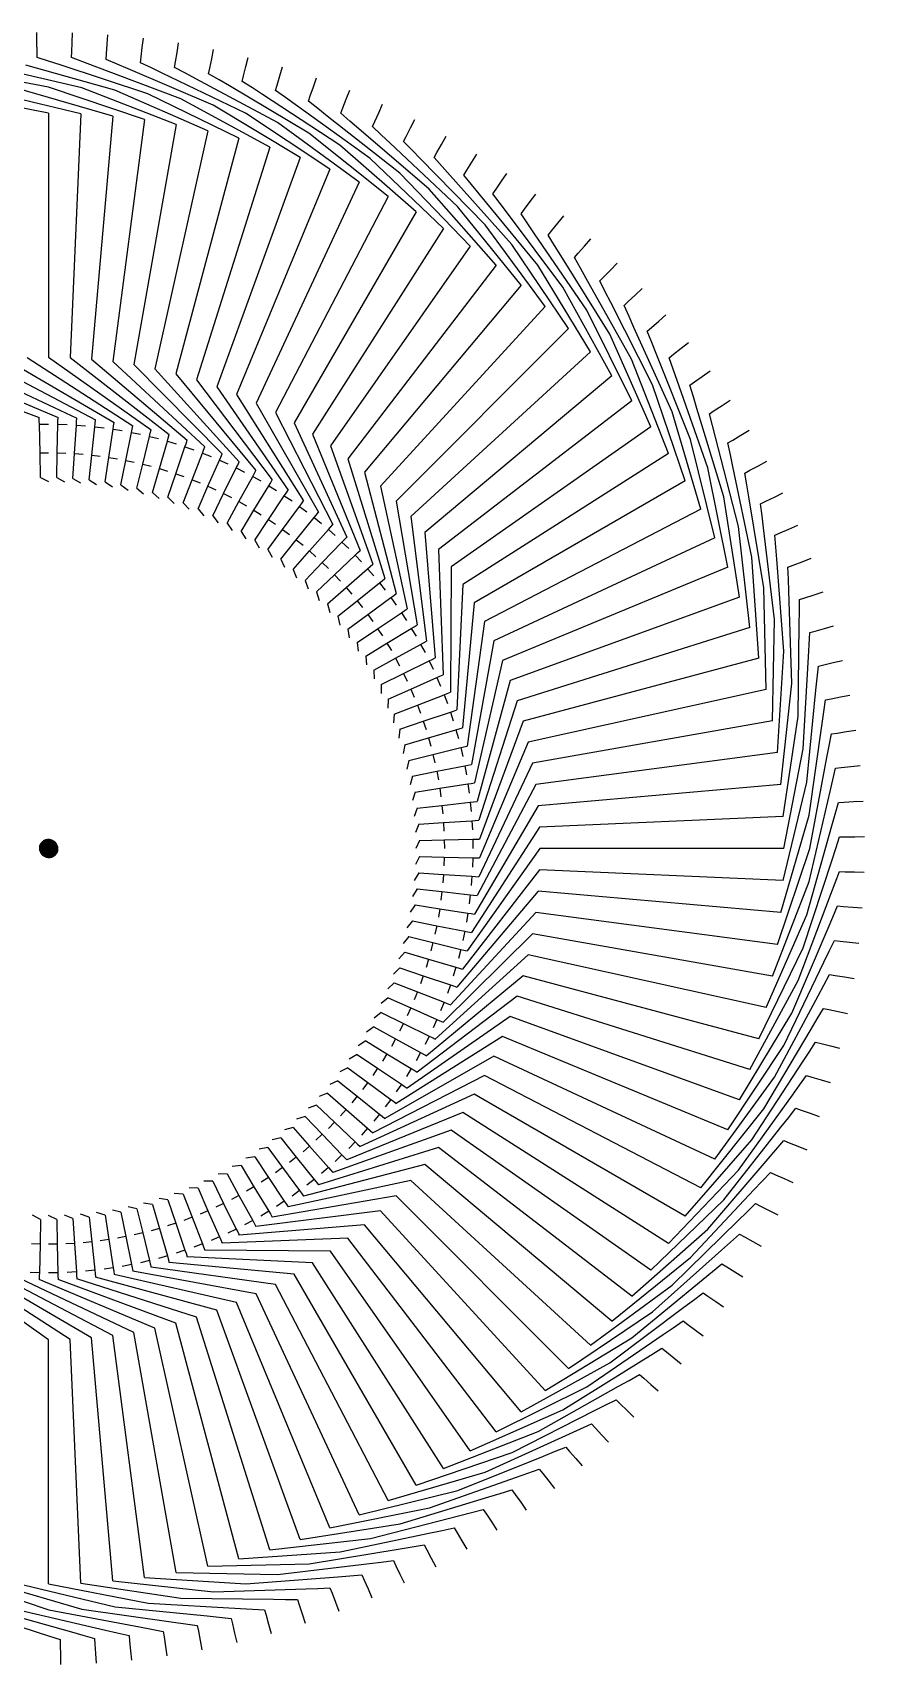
# Model space of a CAD drawing. Header units: millimetres. Extents: x -42.8 to 42.8, y -42.8 to 42.8.
# Drawn here: x -0.8 to 42.8, y -42.8 to 42.8 of the extents above; entities that cross this region are included whole.
import ezdxf

# ---------------------------------------------------------------- set-up
doc = ezdxf.new("R2010")
doc.units = ezdxf.units.MM
doc.layers.add('Array006', color=7, linetype='CONTINUOUS')

msp = doc.modelspace()

# ---------------------------------------------------------------- linework, layer by layer
at = {"layer": 'Array006'}
for p, q in [((-0.616, 42.322), (-0.623, 42.822)), ((-0.608, 41.822), (-0.616, 42.322)), ((1.217, 41.809), (1.231, 42.308)), ((1.231, 42.308), (1.246, 42.808)), ((3.039, 41.716), (3.075, 42.214)), ((3.075, 42.214), (3.112, 42.713)), ((4.856, 41.543), (4.914, 42.04)), ((4.914, 42.04), (4.972, 42.537)), ((6.743, 41.786), (6.823, 42.279)), ((3.475, 39.805), (-1.196, 41.115)), ((-0.604, 41.522), (-0.608, 41.822)), ((0, 41.324), (-0.604, 41.522)), ((0.598, 41.128), (0, 41.324)), ((5.208, 39.616), (0.598, 41.128)), ((1.208, 41.509), (1.217, 41.809)), ((1.803, 41.284), (1.208, 41.509)), ((2.392, 41.062), (1.803, 41.284)), ((3.017, 41.416), (3.039, 41.716)), ((3.602, 41.167), (3.017, 41.416)), ((4.18, 40.919), (3.602, 41.167)), ((4.821, 41.245), (4.856, 41.543)), ((5.394, 40.97), (4.821, 41.245)), ((6.615, 40.996), (6.663, 41.292)), ((6.663, 41.292), (6.743, 41.786)), ((8.458, 40.962), (8.559, 41.452)), ((8.559, 41.452), (8.66, 41.941)), ((10.359, 41.039), (10.481, 41.524)), ((-0.007, 39.957), (-4.775, 40.854)), ((1.735, 39.919), (-2.989, 41.023)), ((6.931, 39.351), (2.392, 41.062)), ((8.641, 39.011), (4.18, 40.919)), ((5.961, 40.698), (5.394, 40.97)), ((10.334, 38.597), (5.961, 40.698)), ((7.176, 40.696), (6.615, 40.996)), ((7.731, 40.399), (7.176, 40.696)), ((12.008, 38.11), (7.731, 40.399)), ((8.397, 40.668), (8.458, 40.962)), ((8.944, 40.344), (8.397, 40.668)), ((9.486, 40.023), (8.944, 40.344)), ((10.163, 40.263), (10.237, 40.554)), ((10.695, 39.916), (10.163, 40.263)), ((10.237, 40.554), (10.359, 41.039)), ((11.996, 40.069), (12.139, 40.548)), ((12.139, 40.548), (12.283, 41.027)), ((13.896, 39.98), (14.061, 40.452)), ((0, 38.59), (-5.223, 39.614)), ((1.683, 38.553), (-3.49, 39.804)), ((3.363, 38.443), (-1.75, 39.918)), ((5.037, 38.259), (-0.007, 39.957)), ((6.701, 38.003), (1.735, 39.919)), ((8.352, 37.675), (3.475, 39.805)), ((9.988, 37.275), (5.208, 39.616)), ((13.659, 37.55), (9.486, 40.023)), ((11.222, 39.571), (10.695, 39.916)), ((15.284, 36.918), (11.222, 39.571)), ((11.91, 39.782), (11.996, 40.069)), ((12.426, 39.411), (11.91, 39.782)), ((12.938, 39.044), (12.426, 39.411)), ((13.634, 39.224), (13.732, 39.508)), ((13.732, 39.508), (13.896, 39.98)), ((15.627, 39.336), (15.812, 39.8)), ((0, 38.59), (0, 25.79)), ((1.683, 38.553), (1.125, 25.765)), ((11.604, 36.804), (6.931, 39.351)), ((13.198, 36.262), (8.641, 39.011)), ((14.768, 35.652), (10.334, 38.597)), ((16.88, 36.216), (12.938, 39.044)), ((14.134, 38.832), (13.634, 39.224)), ((14.629, 38.443), (14.134, 38.832)), ((15.332, 38.592), (15.442, 38.871)), ((15.814, 38.178), (15.332, 38.592)), ((15.442, 38.871), (15.627, 39.336)), ((17.123, 38.16), (17.328, 38.617)), ((17.328, 38.617), (17.533, 39.073)), ((3.363, 38.443), (2.248, 25.691)), ((5.037, 38.259), (3.366, 25.569)), ((6.701, 38.003), (4.478, 25.398)), ((16.309, 34.974), (12.008, 38.11)), ((18.443, 35.445), (14.629, 38.443)), ((16.292, 37.768), (15.814, 38.178)), ((19.972, 34.607), (16.292, 37.768)), ((17.001, 37.887), (17.123, 38.16)), ((17.464, 37.452), (17.001, 37.887)), ((18.772, 37.377), (18.996, 37.824)), ((18.996, 37.824), (19.22, 38.271)), ((8.352, 37.675), (5.582, 25.178)), ((9.988, 37.275), (6.675, 24.911)), ((17.819, 34.229), (13.659, 37.55)), ((19.295, 33.42), (15.284, 36.918)), ((17.923, 37.021), (17.464, 37.452)), ((21.462, 33.703), (17.923, 37.021)), ((18.637, 37.109), (18.772, 37.377)), ((19.081, 36.655), (18.637, 37.109)), ((20.384, 36.523), (20.628, 36.959)), ((20.628, 36.959), (20.871, 37.396)), ((11.604, 36.804), (7.755, 24.596)), ((13.198, 36.262), (8.821, 24.234)), ((20.734, 32.546), (16.88, 36.216)), ((19.521, 36.204), (19.081, 36.655)), ((22.912, 32.735), (19.521, 36.204)), ((20.238, 36.261), (20.384, 36.523)), ((20.662, 35.787), (20.238, 36.261)), ((21.958, 35.599), (22.22, 36.025)), ((22.22, 36.025), (22.483, 36.45)), ((14.768, 35.652), (9.869, 23.826)), ((22.134, 31.611), (18.443, 35.445)), ((21.082, 35.318), (20.662, 35.787)), ((24.318, 31.704), (21.082, 35.318)), ((21.8, 35.344), (21.958, 35.599)), ((22.203, 34.852), (21.8, 35.344)), ((23.77, 35.021), (24.051, 35.435)), ((16.309, 34.974), (10.899, 23.373)), ((23.492, 30.615), (19.972, 34.607)), ((22.602, 34.365), (22.203, 34.852)), ((25.678, 30.613), (22.602, 34.365)), ((23.321, 34.359), (23.49, 34.607)), ((23.702, 33.85), (23.321, 34.359)), ((23.49, 34.607), (23.77, 35.021)), ((25.275, 33.951), (25.574, 34.352)), ((17.819, 34.229), (11.908, 22.876)), ((19.295, 33.42), (12.895, 22.334)), ((24.805, 29.561), (21.462, 33.703)), ((24.08, 33.347), (23.702, 33.85)), ((24.798, 33.309), (24.977, 33.55)), ((24.977, 33.55), (25.275, 33.951)), ((20.734, 32.546), (13.857, 21.751)), ((26.071, 28.451), (22.912, 32.735)), ((26.989, 29.464), (24.08, 33.347)), ((25.156, 32.784), (24.798, 33.309)), ((25.511, 32.265), (25.156, 32.784)), ((26.417, 32.428), (26.732, 32.816)), ((26.732, 32.816), (27.048, 33.204)), ((27.287, 27.287), (24.318, 31.704)), ((28.248, 28.259), (25.511, 32.265)), ((26.227, 32.196), (26.417, 32.428)), ((26.562, 31.656), (26.227, 32.196)), ((28.138, 31.619), (28.471, 31.992)), ((22.134, 31.611), (14.792, 21.126)), ((26.895, 31.121), (26.562, 31.656)), ((29.454, 27), (26.895, 31.121)), ((27.606, 31.021), (27.806, 31.245)), ((27.918, 30.467), (27.606, 31.021)), ((27.806, 31.245), (28.138, 31.619)), ((23.492, 30.615), (15.7, 20.46)), ((28.451, 26.071), (25.678, 30.613)), ((28.226, 29.918), (27.918, 30.467)), ((28.933, 29.787), (29.142, 30.003)), ((29.142, 30.003), (29.491, 30.361)), ((29.491, 30.361), (29.839, 30.72)), ((24.805, 29.561), (16.577, 19.756)), ((29.561, 24.805), (26.989, 29.464)), ((30.604, 25.689), (28.226, 29.918)), ((29.22, 29.22), (28.933, 29.787)), ((29.505, 28.659), (29.22, 29.22)), ((30.787, 29.046), (31.151, 29.389)), ((26.071, 28.451), (17.423, 19.014)), ((31.695, 24.33), (29.505, 28.659)), ((30.205, 28.497), (30.423, 28.703)), ((30.467, 27.918), (30.205, 28.497)), ((30.423, 28.703), (30.787, 29.046)), ((30.615, 23.492), (28.248, 28.259)), ((30.727, 27.344), (30.467, 27.918)), ((31.646, 27.349), (32.025, 27.675)), ((32.025, 27.675), (32.403, 28.002)), ((27.287, 27.287), (18.236, 18.236)), ((31.611, 22.134), (29.454, 27)), ((32.726, 22.924), (30.727, 27.344)), ((31.419, 27.152), (31.646, 27.349)), ((31.656, 26.562), (31.419, 27.152)), ((31.89, 25.978), (31.656, 26.562)), ((33.201, 26.252), (33.594, 26.562)), ((-1.125, 25.765), (4.414, 22.192)), ((0, 25.79), (5.378, 21.978)), ((1.125, 25.765), (6.332, 21.723)), ((28.451, 26.071), (19.014, 17.423)), ((33.695, 21.475), (31.89, 25.978)), ((32.574, 25.756), (32.809, 25.942)), ((32.784, 25.156), (32.574, 25.756)), ((32.809, 25.942), (33.201, 26.252)), ((-6.675, 24.911), (-0.494, 22.621)), ((-5.582, 25.178), (0.494, 22.621)), ((-4.478, 25.398), (1.48, 22.578)), ((-3.366, 25.569), (2.463, 22.492)), ((-2.248, 25.691), (3.442, 22.364)), ((2.248, 25.691), (7.273, 21.426)), ((3.366, 25.569), (8.201, 21.088)), ((4.478, 25.398), (9.113, 20.711)), ((5.582, 25.178), (10.008, 20.293)), ((6.675, 24.911), (10.883, 19.838)), ((32.546, 20.734), (30.604, 25.689)), ((32.993, 24.562), (32.784, 25.156)), ((34.315, 24.779), (34.72, 25.072)), ((7.755, 24.596), (11.738, 19.344)), ((8.821, 24.234), (12.571, 18.814)), ((29.561, 24.805), (19.756, 16.577)), ((33.42, 19.295), (31.695, 24.33)), ((34.6, 19.985), (32.993, 24.562)), ((33.666, 24.311), (33.909, 24.486)), ((33.85, 23.702), (33.666, 24.311)), ((33.909, 24.486), (34.315, 24.779)), ((9.869, 23.826), (13.379, 18.247)), ((10.899, 23.373), (14.163, 17.646)), ((30.615, 23.492), (20.46, 15.7)), ((34.033, 23.1), (33.85, 23.702)), ((34.945, 22.984), (35.363, 23.259)), ((35.363, 23.259), (35.781, 23.533)), ((-0.49, 22.433), (-0.494, 22.621)), ((-0.486, 22.263), (-0.49, 22.433)), ((-0.486, 22.263), (0, 22.274)), ((0.486, 22.263), (0.489, 22.433)), ((0.489, 22.433), (0.494, 22.621)), ((1.456, 22.221), (1.467, 22.391)), ((1.467, 22.391), (1.48, 22.578)), ((2.424, 22.136), (2.443, 22.305)), ((2.443, 22.305), (2.463, 22.492)), ((3.413, 22.178), (3.442, 22.364)), ((11.908, 22.876), (14.919, 17.012)), ((12.895, 22.334), (15.647, 16.345)), ((34.229, 17.819), (32.726, 22.924)), ((35.439, 18.457), (34.033, 23.1)), ((34.695, 22.819), (34.945, 22.984)), ((34.852, 22.203), (34.695, 22.819)), ((-0.453, 20.764), (-0.486, 22.263)), ((0.453, 20.764), (0.486, 22.263)), ((0.486, 22.263), (0.972, 22.253)), ((1.358, 20.724), (1.456, 22.221)), ((1.456, 22.221), (1.941, 22.189)), ((2.261, 20.645), (2.424, 22.136)), ((2.424, 22.136), (2.907, 22.083)), ((3.159, 20.527), (3.388, 22.009)), ((3.388, 22.009), (3.413, 22.178)), ((3.388, 22.009), (3.868, 21.936)), ((4.052, 20.37), (4.344, 21.841)), ((4.344, 21.841), (4.378, 22.008)), ((4.344, 21.841), (4.821, 21.746)), ((4.378, 22.008), (4.414, 22.192)), ((4.936, 20.173), (5.293, 21.63)), ((5.293, 21.63), (5.333, 21.796)), ((5.293, 21.63), (5.765, 21.515)), ((5.333, 21.796), (5.378, 21.978)), ((6.231, 21.379), (6.279, 21.542)), ((6.279, 21.542), (6.332, 21.723)), ((7.213, 21.248), (7.273, 21.426)), ((13.857, 21.751), (16.345, 15.647)), ((31.611, 22.134), (21.126, 14.792)), ((34.974, 16.309), (33.695, 21.475)), ((35.008, 21.593), (34.852, 22.203)), ((36.21, 16.893), (35.008, 21.593)), ((35.657, 21.284), (35.915, 21.438)), ((35.915, 21.438), (36.344, 21.694)), ((36.344, 21.694), (36.773, 21.95)), ((-0.453, 20.764), (0, 20.774)), ((-0.425, 19.464), (-0.453, 20.764)), ((0.425, 19.464), (0.453, 20.764)), ((0.453, 20.764), (0.906, 20.754)), ((1.273, 19.427), (1.358, 20.724)), ((1.358, 20.724), (1.81, 20.695)), ((2.119, 19.353), (2.261, 20.645)), ((2.261, 20.645), (2.711, 20.596)), ((5.812, 19.939), (6.231, 21.379)), ((6.231, 21.379), (6.698, 21.243)), ((6.676, 19.666), (7.158, 21.087)), ((7.158, 21.087), (7.213, 21.248)), ((7.158, 21.087), (7.618, 20.931)), ((7.527, 19.357), (8.071, 20.755)), ((8.071, 20.755), (8.133, 20.913)), ((8.071, 20.755), (8.524, 20.578)), ((8.133, 20.913), (8.201, 21.088)), ((9.037, 20.538), (9.113, 20.711)), ((14.792, 21.126), (17.012, 14.919)), ((32.546, 20.734), (21.751, 13.857)), ((35.787, 20.662), (35.657, 21.284)), ((35.917, 20.046), (35.787, 20.662)), ((2.962, 19.242), (3.159, 20.527)), ((3.159, 20.527), (3.607, 20.458)), ((3.798, 19.095), (4.052, 20.37)), ((4.052, 20.37), (4.496, 20.281)), ((4.627, 18.911), (4.936, 20.173)), ((4.936, 20.173), (5.377, 20.066)), ((5.448, 18.691), (5.812, 19.939)), ((5.812, 19.939), (6.247, 19.812)), ((8.364, 19.01), (8.969, 20.383)), ((8.969, 20.383), (9.037, 20.538)), ((8.969, 20.383), (9.413, 20.187)), ((9.186, 18.627), (9.849, 19.972)), ((9.849, 19.972), (9.924, 20.125)), ((9.849, 19.972), (10.285, 19.757)), ((9.924, 20.125), (10.008, 20.293)), ((10.793, 19.673), (10.883, 19.838)), ((15.7, 20.46), (17.646, 14.163)), ((16.577, 19.756), (18.247, 13.38)), ((35.652, 14.768), (34.6, 19.985)), ((36.912, 15.298), (35.917, 20.046)), ((36.551, 19.708), (36.815, 19.851)), ((36.655, 19.081), (36.551, 19.708)), ((36.815, 19.851), (37.256, 20.088)), ((37.256, 20.088), (37.696, 20.325)), ((-0.425, 19.464), (0, 19.269)), ((0.425, 19.464), (0.84, 19.25)), ((1.273, 19.427), (1.679, 19.195)), ((2.119, 19.353), (2.515, 19.104)), ((2.962, 19.242), (3.346, 18.976)), ((3.798, 19.095), (4.17, 18.812)), ((4.627, 18.911), (4.987, 18.612)), ((6.258, 18.435), (6.676, 19.666)), ((6.676, 19.666), (7.105, 19.521)), ((7.056, 18.145), (7.527, 19.357)), ((7.527, 19.357), (7.95, 19.192)), ((7.841, 17.82), (8.364, 19.01)), ((8.364, 19.01), (8.779, 18.827)), ((9.989, 18.208), (10.711, 19.524)), ((10.711, 19.524), (10.793, 19.673)), ((10.711, 19.524), (11.137, 19.29)), ((10.774, 17.755), (11.552, 19.038)), ((11.552, 19.038), (11.641, 19.183)), ((11.552, 19.038), (11.968, 18.786)), ((11.641, 19.183), (11.738, 19.344)), ((17.423, 19.014), (18.814, 12.571)), ((33.42, 19.295), (22.334, 12.895)), ((36.757, 18.46), (36.655, 19.081)), ((5.448, 18.691), (5.794, 18.377)), ((6.258, 18.435), (6.59, 18.107)), ((7.056, 18.145), (7.374, 17.802)), ((8.611, 17.461), (9.186, 18.627)), ((9.186, 18.627), (9.592, 18.426)), ((9.364, 17.069), (9.989, 18.208)), ((9.989, 18.208), (10.387, 17.99)), ((11.538, 17.269), (12.372, 18.516)), ((12.372, 18.516), (12.466, 18.657)), ((12.372, 18.516), (12.776, 18.246)), ((12.466, 18.657), (12.571, 18.814)), ((13.168, 17.958), (13.268, 18.096)), ((13.268, 18.096), (13.379, 18.247)), ((18.236, 18.236), (19.344, 11.738)), ((36.262, 13.198), (35.439, 18.457)), ((37.544, 13.673), (36.757, 18.46)), ((37.376, 18.095), (37.646, 18.226)), ((37.452, 17.464), (37.376, 18.095)), ((37.646, 18.226), (38.096, 18.444)), ((38.096, 18.444), (38.546, 18.662)), ((7.841, 17.82), (8.143, 17.463)), ((8.611, 17.461), (8.897, 17.092)), ((10.1, 16.644), (10.774, 17.755)), ((10.774, 17.755), (11.162, 17.52)), ((10.816, 16.188), (11.538, 17.269)), ((11.538, 17.269), (11.915, 17.017)), ((12.281, 16.749), (13.168, 17.958)), ((13, 16.197), (13.938, 17.367)), ((13.168, 17.958), (13.559, 17.671)), ((13.938, 17.367), (14.045, 17.5)), ((13.938, 17.367), (14.317, 17.063)), ((14.045, 17.5), (14.163, 17.646)), ((19.014, 17.423), (19.838, 10.883)), ((34.229, 17.819), (22.876, 11.908)), ((37.527, 16.839), (37.452, 17.464)), ((9.364, 17.069), (9.634, 16.687)), ((10.1, 16.644), (10.353, 16.251)), ((11.512, 15.7), (12.281, 16.749)), ((12.281, 16.749), (12.646, 16.481)), ((13.694, 15.615), (14.683, 16.742)), ((14.683, 16.742), (14.795, 16.87)), ((14.683, 16.742), (15.048, 16.422)), ((14.795, 16.87), (14.919, 17.012)), ((15.517, 16.209), (15.647, 16.345)), ((19.756, 16.577), (20.293, 10.008)), ((34.974, 16.309), (23.373, 10.899)), ((36.804, 11.604), (36.21, 16.893)), ((38.105, 12.022), (37.527, 16.839)), ((38.13, 16.448), (38.405, 16.567)), ((38.178, 15.814), (38.13, 16.448)), ((38.405, 16.567), (38.865, 16.765)), ((38.865, 16.765), (39.324, 16.963)), ((10.816, 16.188), (11.052, 15.784)), ((11.512, 15.7), (11.73, 15.287)), ((12.186, 15.183), (13, 16.197)), ((12.837, 14.637), (13.694, 15.615)), ((13, 16.197), (13.353, 15.914)), ((13.694, 15.615), (14.034, 15.316)), ((14.362, 15.003), (15.399, 16.086)), ((15.399, 16.086), (15.517, 16.209)), ((15.399, 16.086), (15.75, 15.75)), ((16.086, 15.399), (16.209, 15.517)), ((16.209, 15.517), (16.345, 15.647)), ((20.46, 15.7), (20.711, 9.113)), ((38.226, 15.186), (38.178, 15.814)), ((12.186, 15.183), (12.386, 14.761)), ((12.837, 14.637), (13.018, 14.206)), ((13.463, 14.063), (14.362, 15.003)), ((14.362, 15.003), (14.689, 14.689)), ((15.002, 14.362), (16.086, 15.399)), ((15.615, 13.694), (16.742, 14.683)), ((16.086, 15.399), (16.422, 15.048)), ((16.742, 14.683), (16.87, 14.795)), ((16.742, 14.683), (17.063, 14.317)), ((16.87, 14.795), (17.012, 14.919)), ((21.126, 14.792), (21.088, 8.201)), ((35.652, 14.768), (23.826, 9.869)), ((37.275, 9.988), (36.912, 15.298)), ((38.593, 10.349), (38.226, 15.186)), ((38.811, 14.769), (39.092, 14.876)), ((38.832, 14.134), (38.811, 14.769)), ((39.092, 14.876), (39.559, 15.053)), ((39.559, 15.053), (40.026, 15.231)), ((13.463, 14.063), (13.625, 13.625)), ((14.063, 13.463), (15.002, 14.362)), ((15.002, 14.362), (15.316, 14.034)), ((16.197, 13), (17.367, 13.939)), ((17.367, 13.939), (17.5, 14.045)), ((17.367, 13.939), (17.671, 13.56)), ((17.5, 14.045), (17.646, 14.163)), ((21.751, 13.857), (21.426, 7.273)), ((38.852, 13.504), (38.832, 14.134)), ((14.063, 13.463), (14.206, 13.018)), ((14.637, 12.837), (15.615, 13.694)), ((15.183, 12.186), (16.197, 13)), ((15.615, 13.694), (15.913, 13.353)), ((16.197, 13), (16.481, 12.646)), ((16.749, 12.281), (17.958, 13.168)), ((17.958, 13.168), (18.095, 13.268)), ((17.958, 13.168), (18.246, 12.776)), ((18.095, 13.268), (18.247, 13.38)), ((22.334, 12.895), (21.723, 6.332)), ((36.262, 13.198), (24.234, 8.821)), ((37.675, 8.352), (37.544, 13.673)), ((39.008, 8.655), (38.852, 13.504)), ((39.411, 12.426), (39.418, 13.062)), ((39.418, 13.062), (39.703, 13.156)), ((39.703, 13.156), (40.178, 13.313)), ((40.178, 13.313), (40.652, 13.471)), ((14.637, 12.837), (14.761, 12.386)), ((15.183, 12.186), (15.287, 11.73)), ((15.7, 11.512), (16.749, 12.281)), ((16.749, 12.281), (17.017, 11.915)), ((17.268, 11.538), (18.516, 12.372)), ((18.516, 12.372), (18.657, 12.466)), ((18.516, 12.372), (18.786, 11.968)), ((18.657, 12.466), (18.814, 12.571)), ((38.003, 6.701), (38.105, 12.022)), ((39.404, 11.797), (39.411, 12.426)), ((15.7, 11.512), (15.784, 11.052)), ((16.188, 10.816), (17.268, 11.538)), ((17.268, 11.538), (17.52, 11.162)), ((17.755, 10.774), (19.038, 11.552)), ((19.038, 11.552), (19.183, 11.641)), ((19.038, 11.552), (19.29, 11.137)), ((19.183, 11.641), (19.344, 11.738)), ((22.876, 11.908), (21.978, 5.378)), ((36.804, 11.604), (24.596, 7.755)), ((39.348, 6.946), (39.404, 11.797)), ((39.916, 10.695), (39.951, 11.33)), ((39.951, 11.33), (40.239, 11.412)), ((40.239, 11.412), (40.72, 11.548)), ((40.72, 11.548), (41.201, 11.685)), ((16.188, 10.816), (16.251, 10.353)), ((16.644, 10.1), (17.755, 10.774)), ((17.755, 10.774), (17.99, 10.387)), ((18.208, 9.99), (19.523, 10.711)), ((19.523, 10.711), (19.673, 10.793)), ((19.523, 10.711), (19.757, 10.285)), ((19.673, 10.793), (19.838, 10.883)), ((23.373, 10.899), (22.192, 4.414)), ((38.259, 5.037), (38.593, 10.349)), ((39.881, 10.067), (39.916, 10.695)), ((16.644, 10.1), (16.687, 9.634)), ((17.069, 9.364), (18.208, 9.99)), ((18.208, 9.99), (18.426, 9.592)), ((18.627, 9.186), (19.972, 9.849)), ((19.972, 9.849), (20.125, 9.924)), ((19.972, 9.849), (20.187, 9.413)), ((20.125, 9.924), (20.293, 10.008)), ((23.826, 9.869), (22.364, 3.442)), ((37.275, 9.988), (24.911, 6.675)), ((39.614, 5.223), (39.881, 10.067)), ((40.344, 8.944), (40.407, 9.577)), ((40.407, 9.577), (40.699, 9.646)), ((40.699, 9.646), (41.185, 9.761)), ((41.185, 9.761), (41.672, 9.876)), ((17.069, 9.364), (17.091, 8.897)), ((17.461, 8.611), (18.627, 9.186)), ((17.461, 8.611), (17.463, 8.143)), ((18.627, 9.186), (18.827, 8.779)), ((19.01, 8.365), (20.383, 8.969)), ((20.383, 8.969), (20.538, 9.037)), ((20.383, 8.969), (20.578, 8.524)), ((20.538, 9.037), (20.711, 9.113)), ((24.234, 8.821), (22.492, 2.463)), ((38.443, 3.363), (39.008, 8.655)), ((40.282, 8.318), (40.344, 8.944)), ((17.82, 7.841), (17.802, 7.374)), ((17.82, 7.841), (19.01, 8.365)), ((19.01, 8.365), (19.192, 7.95)), ((19.357, 7.527), (20.755, 8.071)), ((20.755, 8.071), (20.913, 8.133)), ((20.755, 8.071), (20.931, 7.618)), ((20.913, 8.133), (21.088, 8.201)), ((24.596, 7.755), (22.578, 1.48)), ((37.675, 8.352), (25.178, 5.582)), ((39.804, 3.49), (40.282, 8.318)), ((40.696, 7.176), (40.786, 7.805)), ((40.786, 7.805), (41.081, 7.861)), ((41.081, 7.861), (41.572, 7.955)), ((41.572, 7.955), (42.063, 8.049)), ((18.145, 7.056), (18.107, 6.59)), ((18.145, 7.056), (19.357, 7.527)), ((19.357, 7.527), (19.521, 7.105)), ((19.666, 6.676), (21.087, 7.158)), ((21.087, 7.158), (21.248, 7.213)), ((21.087, 7.158), (21.243, 6.698)), ((21.248, 7.213), (21.426, 7.273)), ((38.553, 1.683), (39.348, 6.946)), ((40.607, 6.553), (40.696, 7.176)), ((18.435, 6.258), (18.377, 5.794)), ((18.435, 6.258), (19.666, 6.676)), ((19.666, 6.676), (19.812, 6.247)), ((19.939, 5.812), (21.379, 6.231)), ((21.379, 6.231), (21.542, 6.279)), ((21.379, 6.231), (21.515, 5.765)), ((21.542, 6.279), (21.723, 6.332)), ((24.911, 6.675), (22.621, 0.494)), ((38.003, 6.701), (25.398, 4.478)), ((39.918, 1.75), (40.607, 6.553)), ((40.97, 5.394), (41.088, 6.018)), ((41.088, 6.018), (41.385, 6.062)), ((41.385, 6.062), (41.879, 6.134)), ((41.879, 6.134), (42.374, 6.207)), ((18.691, 5.448), (18.612, 4.987)), ((18.691, 5.448), (19.939, 5.812)), ((19.939, 5.812), (20.066, 5.377)), ((20.173, 4.936), (21.63, 5.293)), ((21.63, 5.293), (21.796, 5.333)), ((21.63, 5.293), (21.746, 4.821)), ((21.796, 5.333), (21.978, 5.378)), ((25.178, 5.582), (22.621, -0.494)), ((38.59, 0), (39.614, 5.223)), ((40.854, 4.775), (40.97, 5.394)), ((18.911, 4.627), (18.812, 4.171)), ((18.911, 4.627), (20.173, 4.936)), ((20.173, 4.936), (20.281, 4.496)), ((20.37, 4.052), (21.841, 4.344)), ((21.841, 4.344), (22.007, 4.378)), ((21.841, 4.344), (21.936, 3.868)), ((22.007, 4.378), (22.192, 4.414)), ((25.398, 4.478), (22.578, -1.48)), ((38.259, 5.037), (25.569, 3.366)), ((39.957, 0.007), (40.854, 4.775)), ((41.61, 4.251), (42.107, 4.302)), ((42.107, 4.302), (42.604, 4.353)), ((19.095, 3.798), (18.976, 3.346)), ((19.095, 3.798), (20.37, 4.052)), ((20.37, 4.052), (20.458, 3.607)), ((22.177, 3.414), (22.364, 3.442)), ((38.553, -1.683), (39.804, 3.49)), ((41.023, 2.989), (41.167, 3.602)), ((41.167, 3.602), (41.311, 4.221)), ((41.311, 4.221), (41.61, 4.251)), ((19.242, 2.962), (19.104, 2.515)), ((19.242, 2.962), (20.527, 3.159)), ((20.527, 3.159), (22.009, 3.388)), ((20.527, 3.159), (20.596, 2.712)), ((22.009, 3.388), (22.177, 3.414)), ((22.009, 3.388), (22.083, 2.907)), ((25.569, 3.366), (22.492, -2.463)), ((38.443, 3.363), (25.691, 2.248)), ((39.919, -1.735), (41.023, 2.989)), ((19.353, 2.12), (19.195, 1.679)), ((19.353, 2.12), (20.645, 2.261)), ((20.645, 2.261), (22.136, 2.424)), ((20.645, 2.261), (20.695, 1.811)), ((22.136, 2.424), (22.305, 2.443)), ((22.136, 2.424), (22.189, 1.941)), ((22.305, 2.443), (22.492, 2.463)), ((25.691, 2.248), (22.364, -3.442)), ((38.443, -3.363), (39.918, 1.75)), ((41.115, 1.196), (41.284, 1.803)), ((41.284, 1.803), (41.456, 2.415)), ((41.456, 2.415), (41.755, 2.432)), ((41.755, 2.432), (42.255, 2.461)), ((42.255, 2.461), (42.754, 2.49)), ((19.427, 1.273), (19.25, 0.841)), ((19.427, 1.273), (20.724, 1.358)), ((20.724, 1.358), (22.221, 1.457)), ((20.724, 1.358), (20.754, 0.906)), ((25.765, 1.125), (22.192, -4.414)), ((22.221, 1.457), (22.391, 1.468)), ((22.221, 1.457), (22.253, 0.972)), ((22.391, 1.468), (22.578, 1.48)), ((38.553, 1.683), (25.765, 1.125)), ((39.805, -3.475), (41.115, 1.196)), ((0, 0), (-0.5, 0.022)), ((0, 0), (-0.5, 0)), ((0, 0), (-0.5, -0.022)), ((0, 0), (-0.498, 0.044)), ((0, 0), (-0.498, -0.044)), ((0, 0), (-0.496, 0.065)), ((0, 0), (-0.496, -0.065)), ((0, 0), (-0.492, 0.087)), ((0, 0), (-0.492, -0.087)), ((0, 0), (-0.488, 0.108)), ((0, 0), (-0.488, -0.108)), ((0, 0), (-0.483, 0.129)), ((0, 0), (-0.483, -0.129)), ((0, 0), (-0.477, 0.15)), ((0, 0), (-0.477, -0.15)), ((0, 0), (-0.47, 0.171)), ((0, 0), (-0.47, -0.171)), ((0, 0), (-0.462, 0.191)), ((0, 0), (-0.462, -0.191)), ((0, 0), (-0.453, 0.211)), ((0, 0), (-0.453, -0.211)), ((0, 0), (-0.444, 0.231)), ((0, 0), (-0.444, -0.231)), ((0, 0), (-0.433, 0.25)), ((0, 0), (-0.433, -0.25)), ((0, 0), (-0.422, 0.269)), ((0, 0), (-0.422, -0.269)), ((0, 0), (-0.41, 0.287)), ((0, 0), (-0.41, -0.287)), ((0, 0), (-0.397, 0.304)), ((0, 0), (-0.397, -0.304)), ((0, 0), (-0.383, 0.321)), ((0, 0), (-0.383, -0.321)), ((0, 0), (-0.369, 0.338)), ((0, 0), (-0.369, -0.338)), ((0, 0), (-0.354, 0.354)), ((0, 0), (-0.354, -0.354)), ((0, 0), (-0.338, 0.369)), ((0, 0), (-0.338, -0.369)), ((0, 0), (-0.321, 0.383)), ((0, 0), (-0.321, -0.383)), ((0, 0), (-0.304, 0.397)), ((0, 0), (-0.304, -0.397)), ((0, 0), (-0.287, 0.41)), ((0, 0), (-0.287, -0.41)), ((0, 0), (-0.269, 0.422)), ((0, 0), (-0.269, -0.422)), ((0, 0), (-0.25, 0.433)), ((0, 0), (-0.25, -0.433)), ((0, 0), (-0.231, 0.444)), ((0, 0), (-0.231, -0.444)), ((0, 0), (-0.211, 0.453)), ((0, 0), (-0.211, -0.453)), ((0, 0), (-0.191, 0.462)), ((0, 0), (-0.191, -0.462)), ((0, 0), (-0.171, 0.47)), ((0, 0), (-0.171, -0.47)), ((0, 0), (-0.15, 0.477)), ((0, 0), (-0.15, -0.477)), ((0, 0), (-0.129, 0.483)), ((0, 0), (-0.129, -0.483)), ((0, 0), (-0.108, 0.488)), ((0, 0), (-0.108, -0.488)), ((0, 0), (-0.087, 0.492)), ((0, 0), (-0.087, -0.492)), ((0, 0), (-0.065, 0.496)), ((0, 0), (-0.065, -0.496)), ((0, 0), (-0.044, 0.498)), ((0, 0), (-0.044, -0.498)), ((0, 0), (-0.022, 0.5)), ((0, 0), (-0.022, -0.5)), ((0, 0), (0.022, 0.5)), ((0, 0), (0, 0.5)), ((0, 0), (0.044, 0.498)), ((0, 0), (0.065, 0.496)), ((0, 0), (0.087, 0.492)), ((0, 0), (0.108, 0.488)), ((0, 0), (0.129, 0.483)), ((0, 0), (0.15, 0.477)), ((0, 0), (0.171, 0.47)), ((0, 0), (0.191, 0.462)), ((0, 0), (0.211, 0.453)), ((0, 0), (0.231, 0.444)), ((0, 0), (0.25, 0.433)), ((0, 0), (0.269, 0.422)), ((0, 0), (0.287, 0.41)), ((0, 0), (0.304, 0.397)), ((0, 0), (0.321, 0.383)), ((0, 0), (0.338, 0.369)), ((0, 0), (0.354, 0.354)), ((0, 0), (0.369, 0.338)), ((0, 0), (0.383, 0.321)), ((0, 0), (0.397, 0.304)), ((0, 0), (0.41, 0.287)), ((0, 0), (0.422, 0.269)), ((0, 0), (0.433, 0.25)), ((0, 0), (0.444, 0.231)), ((0, 0), (0.453, 0.211)), ((0, 0), (0.462, 0.191)), ((0, 0), (0.47, 0.171)), ((0, 0), (0.477, 0.15)), ((0, 0), (0.483, 0.129)), ((0, 0), (0.488, 0.108)), ((0, 0), (0.492, 0.087)), ((0, 0), (0.496, 0.065)), ((0, 0), (0.498, 0.044)), ((0, 0), (0.5, 0.022)), ((0, 0), (0, -0.5)), ((0, 0), (0.022, -0.5)), ((0, 0), (0.044, -0.498)), ((0, 0), (0.065, -0.496)), ((0, 0), (0.087, -0.492)), ((0, 0), (0.108, -0.488)), ((0, 0), (0.129, -0.483)), ((0, 0), (0.15, -0.477)), ((0, 0), (0.171, -0.47)), ((0, 0), (0.191, -0.462)), ((0, 0), (0.211, -0.453)), ((0, 0), (0.231, -0.444)), ((0, 0), (0.25, -0.433)), ((0, 0), (0.269, -0.422)), ((0, 0), (0.287, -0.41)), ((0, 0), (0.304, -0.397)), ((0, 0), (0.321, -0.383)), ((0, 0), (0.338, -0.369)), ((0, 0), (0.354, -0.354)), ((0, 0), (0.369, -0.338)), ((0, 0), (0.383, -0.321)), ((0, 0), (0.397, -0.304)), ((0, 0), (0.41, -0.287)), ((0, 0), (0.422, -0.269)), ((0, 0), (0.433, -0.25)), ((0, 0), (0.444, -0.231)), ((0, 0), (0.453, -0.211)), ((0, 0), (0.462, -0.191)), ((0, 0), (0.47, -0.171)), ((0, 0), (0.477, -0.15)), ((0, 0), (0.483, -0.129)), ((0, 0), (0.488, -0.108)), ((0, 0), (0.492, -0.087)), ((0, 0), (0.496, -0.065)), ((0, 0), (0.498, -0.044)), ((0, 0), (0.5, -0.022)), ((0, 0), (0.5, 0)), ((19.464, 0.425), (19.269, 0)), ((19.464, 0.425), (20.764, 0.453)), ((20.764, 0.453), (22.263, 0.486)), ((20.764, 0.453), (20.774, 0)), ((25.79, 0), (21.978, -5.378)), ((22.263, 0.486), (22.433, 0.49)), ((22.263, 0.486), (22.274, 0)), ((22.433, 0.49), (22.621, 0.494)), ((38.59, 0), (25.79, 0)), ((38.259, -5.037), (39.957, 0.007)), ((41.128, -0.598), (41.324, 0)), ((41.324, 0), (41.522, 0.604)), ((41.522, 0.604), (41.822, 0.608)), ((41.822, 0.608), (42.322, 0.616)), ((42.322, 0.616), (42.822, 0.623)), ((19.464, -0.425), (19.25, -0.84)), ((19.464, -0.425), (20.764, -0.453)), ((20.764, -0.453), (20.754, -0.906)), ((20.764, -0.453), (22.263, -0.486)), ((22.263, -0.486), (22.253, -0.972)), ((22.263, -0.486), (22.433, -0.489)), ((22.433, -0.489), (22.621, -0.494)), ((39.616, -5.208), (41.128, -0.598)), ((19.427, -1.273), (19.195, -1.679)), ((19.427, -1.273), (20.724, -1.358)), ((20.724, -1.358), (20.695, -1.81)), ((20.724, -1.358), (22.221, -1.456)), ((25.765, -1.125), (21.723, -6.332)), ((22.221, -1.456), (22.189, -1.941)), ((22.221, -1.456), (22.391, -1.467)), ((22.391, -1.467), (22.578, -1.48)), ((38.553, -1.683), (25.765, -1.125)), ((41.284, -1.803), (41.509, -1.208)), ((41.509, -1.208), (41.809, -1.217)), ((41.809, -1.217), (42.308, -1.231)), ((42.308, -1.231), (42.808, -1.246)), ((19.353, -2.119), (19.104, -2.515)), ((19.353, -2.119), (20.645, -2.261)), ((20.645, -2.261), (20.596, -2.711)), ((20.645, -2.261), (22.136, -2.424)), ((25.691, -2.248), (21.426, -7.273)), ((22.136, -2.424), (22.083, -2.907)), ((22.136, -2.424), (22.305, -2.443)), ((22.305, -2.443), (22.492, -2.463)), ((38.443, -3.363), (25.691, -2.248)), ((38.003, -6.701), (39.919, -1.735)), ((39.351, -6.931), (41.062, -2.392)), ((41.062, -2.392), (41.284, -1.803)), ((19.242, -2.962), (18.976, -3.346)), ((19.242, -2.962), (20.527, -3.159)), ((20.527, -3.159), (20.458, -3.607)), ((20.527, -3.159), (22.009, -3.388)), ((25.569, -3.366), (21.088, -8.201)), ((22.009, -3.388), (21.936, -3.868)), ((22.009, -3.388), (22.178, -3.413)), ((22.178, -3.413), (22.364, -3.442)), ((38.259, -5.037), (25.569, -3.366)), ((41.167, -3.602), (41.416, -3.017)), ((41.416, -3.017), (41.716, -3.039)), ((41.716, -3.039), (42.214, -3.075)), ((42.214, -3.075), (42.713, -3.112)), ((19.095, -3.798), (18.812, -4.17)), ((19.095, -3.798), (20.37, -4.052)), ((20.37, -4.052), (20.281, -4.496)), ((20.37, -4.052), (21.841, -4.344)), ((37.675, -8.352), (39.805, -3.475)), ((39.011, -8.641), (40.919, -4.18)), ((40.919, -4.18), (41.167, -3.602)), ((18.911, -4.627), (18.612, -4.987)), ((18.911, -4.627), (20.173, -4.936)), ((20.173, -4.936), (20.066, -5.377)), ((20.173, -4.936), (21.63, -5.293)), ((25.398, -4.478), (20.711, -9.113)), ((21.841, -4.344), (21.746, -4.821)), ((21.841, -4.344), (22.008, -4.378)), ((22.008, -4.378), (22.192, -4.414)), ((38.003, -6.701), (25.398, -4.478)), ((40.97, -5.394), (41.245, -4.821)), ((41.245, -4.821), (41.543, -4.856)), ((41.543, -4.856), (42.04, -4.914)), ((42.04, -4.914), (42.537, -4.972)), ((18.691, -5.448), (18.377, -5.794)), ((18.691, -5.448), (19.939, -5.812)), ((19.939, -5.812), (19.812, -6.247)), ((19.939, -5.812), (21.379, -6.231)), ((25.178, -5.582), (20.293, -10.008)), ((21.63, -5.293), (21.515, -5.765)), ((21.63, -5.293), (21.796, -5.333)), ((21.796, -5.333), (21.978, -5.378)), ((37.675, -8.352), (25.178, -5.582)), ((37.275, -9.988), (39.616, -5.208)), ((38.597, -10.334), (40.698, -5.961)), ((40.698, -5.961), (40.97, -5.394)), ((18.435, -6.258), (18.107, -6.59)), ((18.435, -6.258), (19.666, -6.676)), ((19.666, -6.676), (19.521, -7.105)), ((19.666, -6.676), (21.087, -7.158)), ((24.911, -6.675), (19.838, -10.883)), ((21.379, -6.231), (21.243, -6.698)), ((21.379, -6.231), (21.542, -6.279)), ((21.542, -6.279), (21.723, -6.332)), ((37.275, -9.988), (24.911, -6.675)), ((40.696, -7.176), (40.996, -6.615)), ((40.996, -6.615), (41.292, -6.663)), ((41.292, -6.663), (41.786, -6.743)), ((41.786, -6.743), (42.279, -6.823)), ((18.145, -7.056), (17.802, -7.374)), ((18.145, -7.056), (19.357, -7.527)), ((19.357, -7.527), (19.192, -7.95)), ((19.357, -7.527), (20.755, -8.071)), ((21.087, -7.158), (20.931, -7.618)), ((21.087, -7.158), (21.248, -7.213)), ((21.248, -7.213), (21.426, -7.273)), ((36.804, -11.604), (39.351, -6.931)), ((40.399, -7.731), (40.696, -7.176)), ((17.82, -7.841), (17.463, -8.143)), ((17.82, -7.841), (19.01, -8.364)), ((19.01, -8.364), (18.827, -8.779)), ((19.01, -8.364), (20.383, -8.969)), ((24.596, -7.755), (19.344, -11.738)), ((20.755, -8.071), (20.578, -8.524)), ((20.755, -8.071), (20.913, -8.133)), ((20.913, -8.133), (21.088, -8.201)), ((36.804, -11.604), (24.596, -7.755)), ((38.11, -12.008), (40.399, -7.731)), ((40.344, -8.944), (40.668, -8.397)), ((40.668, -8.397), (40.962, -8.458)), ((40.962, -8.458), (41.452, -8.559)), ((41.452, -8.559), (41.941, -8.66)), ((17.069, -9.364), (16.687, -9.634)), ((17.069, -9.364), (18.208, -9.989)), ((17.461, -8.611), (17.092, -8.897)), ((17.461, -8.611), (18.627, -9.186)), ((18.627, -9.186), (18.426, -9.592)), ((18.627, -9.186), (19.972, -9.849)), ((24.234, -8.821), (18.814, -12.571)), ((20.383, -8.969), (20.187, -9.413)), ((20.383, -8.969), (20.538, -9.037)), ((20.538, -9.037), (20.711, -9.113)), ((36.262, -13.198), (24.234, -8.821)), ((36.262, -13.198), (39.011, -8.641)), ((40.023, -9.486), (40.344, -8.944)), ((16.644, -10.1), (16.251, -10.353)), ((16.644, -10.1), (17.755, -10.774)), ((18.208, -9.989), (17.99, -10.387)), ((18.208, -9.989), (19.524, -10.711)), ((23.826, -9.869), (18.247, -13.379)), ((19.972, -9.849), (19.757, -10.285)), ((19.972, -9.849), (20.125, -9.924)), ((20.125, -9.924), (20.293, -10.008)), ((35.652, -14.768), (23.826, -9.869)), ((37.55, -13.659), (40.023, -9.486)), ((39.916, -10.695), (40.263, -10.163)), ((40.263, -10.163), (40.554, -10.237)), ((40.554, -10.237), (41.039, -10.359)), ((16.188, -10.816), (15.784, -11.052)), ((16.188, -10.816), (17.269, -11.538)), ((17.755, -10.774), (17.52, -11.162)), ((23.373, -10.899), (17.646, -14.163)), ((17.755, -10.774), (19.038, -11.552)), ((19.524, -10.711), (19.29, -11.137)), ((19.524, -10.711), (19.673, -10.793)), ((19.673, -10.793), (19.838, -10.883)), ((34.974, -16.309), (23.373, -10.899)), ((35.652, -14.768), (38.597, -10.334)), ((39.571, -11.222), (39.916, -10.695)), ((41.039, -10.359), (41.524, -10.481)), ((15.7, -11.512), (15.287, -11.73)), ((15.7, -11.512), (16.749, -12.281)), ((22.876, -11.908), (17.012, -14.919)), ((17.269, -11.538), (17.017, -11.915)), ((17.269, -11.538), (18.516, -12.372)), ((19.038, -11.552), (18.786, -11.968)), ((19.038, -11.552), (19.183, -11.641)), ((19.183, -11.641), (19.344, -11.738)), ((34.229, -17.819), (22.876, -11.908)), ((36.918, -15.284), (39.571, -11.222)), ((39.411, -12.426), (39.782, -11.91)), ((39.782, -11.91), (40.069, -11.996)), ((14.637, -12.837), (14.206, -13.018)), ((14.637, -12.837), (15.615, -13.694)), ((15.183, -12.186), (14.761, -12.386)), ((15.183, -12.186), (16.197, -13)), ((16.749, -12.281), (16.481, -12.646)), ((16.749, -12.281), (17.958, -13.168)), ((18.516, -12.372), (18.246, -12.776)), ((18.516, -12.372), (18.657, -12.466)), ((18.657, -12.466), (18.814, -12.571)), ((34.974, -16.309), (38.11, -12.008)), ((39.044, -12.938), (39.411, -12.426)), ((40.069, -11.996), (40.548, -12.139)), ((40.548, -12.139), (41.027, -12.283)), ((14.063, -13.463), (13.625, -13.625)), ((14.063, -13.463), (15.003, -14.362)), ((15.615, -13.694), (15.316, -14.034)), ((15.615, -13.694), (16.742, -14.683)), ((16.197, -13), (15.914, -13.353)), ((16.197, -13), (17.367, -13.938)), ((22.334, -12.895), (16.345, -15.647)), ((17.958, -13.168), (17.671, -13.559)), ((17.958, -13.168), (18.096, -13.268)), ((18.096, -13.268), (18.247, -13.379)), ((33.42, -19.295), (22.334, -12.895)), ((34.229, -17.819), (37.55, -13.659)), ((36.216, -16.88), (39.044, -12.938)), ((38.832, -14.134), (39.224, -13.634)), ((39.224, -13.634), (39.508, -13.732)), ((13.463, -14.063), (13.018, -14.206)), ((13.463, -14.063), (14.362, -15.002)), ((15.003, -14.362), (14.689, -14.689)), ((15.003, -14.362), (16.086, -15.399)), ((21.751, -13.857), (15.647, -16.345)), ((17.367, -13.938), (17.063, -14.317)), ((17.367, -13.938), (17.5, -14.045)), ((17.5, -14.045), (17.646, -14.163)), ((32.546, -20.734), (21.751, -13.857)), ((38.443, -14.629), (38.832, -14.134)), ((39.508, -13.732), (39.98, -13.896)), ((39.98, -13.896), (40.452, -14.061)), ((12.186, -15.183), (11.73, -15.287)), ((12.186, -15.183), (13, -16.197)), ((12.837, -14.637), (12.386, -14.761)), ((12.837, -14.637), (13.694, -15.615)), ((14.362, -15.002), (14.034, -15.316)), ((14.362, -15.002), (15.399, -16.086)), ((21.126, -14.792), (14.919, -17.012)), ((16.086, -15.399), (15.75, -15.75)), ((16.086, -15.399), (16.209, -15.517)), ((16.742, -14.683), (16.422, -15.048)), ((16.742, -14.683), (16.87, -14.795)), ((16.87, -14.795), (17.012, -14.919)), ((31.611, -22.134), (21.126, -14.792)), ((33.42, -19.295), (36.918, -15.284)), ((35.445, -18.443), (38.443, -14.629)), ((38.178, -15.814), (38.592, -15.332)), ((38.592, -15.332), (38.871, -15.442)), ((10.816, -16.188), (10.353, -16.251)), ((10.816, -16.188), (11.538, -17.268)), ((11.512, -15.7), (11.052, -15.784)), ((11.512, -15.7), (12.281, -16.749)), ((13, -16.197), (12.646, -16.481)), ((13, -16.197), (13.939, -17.367)), ((13.694, -15.615), (13.353, -15.913)), ((13.694, -15.615), (14.683, -16.742)), ((20.46, -15.7), (14.163, -17.646)), ((15.399, -16.086), (15.048, -16.422)), ((15.399, -16.086), (15.517, -16.209)), ((15.517, -16.209), (15.647, -16.345)), ((16.209, -15.517), (16.345, -15.647)), ((30.615, -23.492), (20.46, -15.7)), ((37.768, -16.292), (38.178, -15.814)), ((38.871, -15.442), (39.336, -15.627)), ((39.336, -15.627), (39.8, -15.812)), ((9.364, -17.069), (8.897, -17.091)), ((9.364, -17.069), (9.99, -18.208)), ((10.1, -16.644), (9.634, -16.687)), ((10.1, -16.644), (10.774, -17.755)), ((12.281, -16.749), (11.915, -17.017)), ((12.281, -16.749), (13.168, -17.958)), ((19.756, -16.577), (13.38, -18.247)), ((14.683, -16.742), (14.317, -17.063)), ((14.683, -16.742), (14.795, -16.87)), ((14.795, -16.87), (14.919, -17.012)), ((29.561, -24.805), (19.756, -16.577)), ((32.546, -20.734), (36.216, -16.88)), ((34.607, -19.972), (37.768, -16.292)), ((37.452, -17.464), (37.887, -17.001)), ((37.887, -17.001), (38.16, -17.123)), ((38.16, -17.123), (38.617, -17.328)), ((7.841, -17.82), (7.374, -17.802)), ((7.841, -17.82), (8.365, -19.01)), ((8.611, -17.461), (8.143, -17.463)), ((8.611, -17.461), (9.186, -18.627)), ((10.774, -17.755), (10.387, -17.99)), ((10.774, -17.755), (11.552, -19.038)), ((11.538, -17.268), (11.162, -17.52)), ((11.538, -17.268), (12.372, -18.516)), ((19.014, -17.423), (12.571, -18.814)), ((13.168, -17.958), (12.776, -18.246)), ((13.168, -17.958), (13.268, -18.095)), ((13.939, -17.367), (13.56, -17.671)), ((13.939, -17.367), (14.045, -17.5)), ((14.045, -17.5), (14.163, -17.646)), ((28.451, -26.071), (19.014, -17.423)), ((33.703, -21.462), (37.021, -17.923)), ((37.021, -17.923), (37.452, -17.464)), ((38.617, -17.328), (39.073, -17.533)), ((4.627, -18.911), (4.171, -18.812)), ((5.448, -18.691), (4.987, -18.612)), ((5.448, -18.691), (5.812, -19.939)), ((6.258, -18.435), (5.794, -18.377)), ((6.258, -18.435), (6.676, -19.666)), ((7.056, -18.145), (6.59, -18.107)), ((7.056, -18.145), (7.527, -19.357)), ((9.186, -18.627), (8.779, -18.827)), ((9.186, -18.627), (9.849, -19.972)), ((9.99, -18.208), (9.592, -18.426)), ((9.99, -18.208), (10.711, -19.523)), ((18.236, -18.236), (11.738, -19.344)), ((12.372, -18.516), (11.968, -18.786)), ((12.372, -18.516), (12.466, -18.657)), ((12.466, -18.657), (12.571, -18.814)), ((13.268, -18.095), (13.38, -18.247)), ((27.287, -27.287), (18.236, -18.236)), ((31.611, -22.134), (35.445, -18.443)), ((36.655, -19.081), (37.109, -18.637)), ((37.109, -18.637), (37.377, -18.772)), ((37.377, -18.772), (37.824, -18.996)), ((-0.425, -19.464), (-0.84, -19.25)), ((-0.425, -19.464), (-0.453, -20.764)), ((0.425, -19.464), (0, -19.269)), ((0.425, -19.464), (0.453, -20.764)), ((1.273, -19.427), (0.841, -19.25)), ((1.273, -19.427), (1.358, -20.724)), ((2.12, -19.353), (1.679, -19.195)), ((2.12, -19.353), (2.261, -20.645)), ((2.962, -19.242), (2.515, -19.104)), ((2.962, -19.242), (3.159, -20.527)), ((3.798, -19.095), (3.346, -18.976)), ((3.798, -19.095), (4.052, -20.37)), ((4.627, -18.911), (4.936, -20.173)), ((6.676, -19.666), (6.247, -19.812)), ((6.676, -19.666), (7.158, -21.087)), ((7.527, -19.357), (7.105, -19.521)), ((7.527, -19.357), (8.071, -20.755)), ((8.365, -19.01), (7.95, -19.192)), ((8.365, -19.01), (8.969, -20.383)), ((10.711, -19.523), (10.285, -19.757)), ((10.711, -19.523), (10.793, -19.673)), ((10.793, -19.673), (10.883, -19.838)), ((17.423, -19.014), (10.883, -19.838)), ((11.552, -19.038), (11.137, -19.29)), ((11.552, -19.038), (11.641, -19.183)), ((11.641, -19.183), (11.738, -19.344)), ((26.071, -28.451), (17.423, -19.014)), ((32.735, -22.912), (36.204, -19.521)), ((36.204, -19.521), (36.655, -19.081)), ((37.824, -18.996), (38.271, -19.22)), ((3.159, -20.527), (2.712, -20.596)), ((3.159, -20.527), (3.388, -22.009)), ((4.052, -20.37), (3.607, -20.458)), ((4.052, -20.37), (4.344, -21.841)), ((4.936, -20.173), (4.496, -20.281)), ((4.936, -20.173), (5.293, -21.63)), ((5.812, -19.939), (5.377, -20.066)), ((5.812, -19.939), (6.231, -21.379)), ((8.969, -20.383), (8.524, -20.578)), ((8.969, -20.383), (9.037, -20.538)), ((9.037, -20.538), (9.113, -20.711)), ((15.7, -20.46), (9.113, -20.711)), ((9.849, -19.972), (9.413, -20.187)), ((9.849, -19.972), (9.924, -20.125)), ((9.924, -20.125), (10.008, -20.293)), ((16.577, -19.756), (10.008, -20.293)), ((23.492, -30.615), (15.7, -20.46)), ((24.805, -29.561), (16.577, -19.756)), ((30.615, -23.492), (34.607, -19.972)), ((35.787, -20.662), (36.261, -20.238)), ((36.261, -20.238), (36.523, -20.384)), ((36.523, -20.384), (36.959, -20.628)), ((-0.453, -20.764), (-0.906, -20.754)), ((-0.453, -20.764), (-0.486, -22.263)), ((0.453, -20.764), (0, -20.774)), ((0.453, -20.764), (0.486, -22.263)), ((1.358, -20.724), (0.906, -20.754)), ((1.358, -20.724), (1.457, -22.221)), ((2.261, -20.645), (1.811, -20.695)), ((2.261, -20.645), (2.424, -22.136)), ((6.231, -21.379), (5.765, -21.515)), ((6.231, -21.379), (6.279, -21.542)), ((7.158, -21.087), (6.698, -21.243)), ((7.158, -21.087), (7.213, -21.248)), ((7.213, -21.248), (7.273, -21.426)), ((8.071, -20.755), (7.618, -20.931)), ((8.071, -20.755), (8.133, -20.913)), ((8.133, -20.913), (8.201, -21.088)), ((14.792, -21.126), (8.201, -21.088)), ((22.134, -31.611), (14.792, -21.126)), ((31.704, -24.318), (35.318, -21.082)), ((35.318, -21.082), (35.787, -20.662)), ((36.959, -20.628), (37.396, -20.871)), ((0, -25.79), (-5.378, -21.978)), ((1.125, -25.765), (-4.414, -22.192)), ((-0.486, -22.263), (-0.972, -22.253)), ((-0.486, -22.263), (-0.489, -22.433)), ((0.486, -22.263), (0, -22.274)), ((0.486, -22.263), (0.49, -22.433)), ((1.457, -22.221), (0.972, -22.253)), ((1.457, -22.221), (1.468, -22.391)), ((2.424, -22.136), (1.941, -22.189)), ((2.424, -22.136), (2.443, -22.305)), ((3.388, -22.009), (2.907, -22.083)), ((3.388, -22.009), (3.414, -22.177)), ((3.414, -22.177), (3.442, -22.364)), ((4.344, -21.841), (3.868, -21.936)), ((4.344, -21.841), (4.378, -22.007)), ((4.378, -22.007), (4.414, -22.192)), ((10.899, -23.373), (4.414, -22.192)), ((5.293, -21.63), (4.821, -21.746)), ((5.293, -21.63), (5.333, -21.796)), ((5.333, -21.796), (5.378, -21.978)), ((11.908, -22.876), (5.378, -21.978)), ((6.279, -21.542), (6.332, -21.723)), ((12.895, -22.334), (6.332, -21.723)), ((13.857, -21.751), (7.273, -21.426)), ((20.734, -32.546), (13.857, -21.751)), ((29.561, -24.805), (33.703, -21.462)), ((34.365, -22.602), (34.852, -22.203)), ((34.852, -22.203), (35.344, -21.8)), ((35.344, -21.8), (35.599, -21.958)), ((35.599, -21.958), (36.025, -22.22)), ((36.025, -22.22), (36.45, -22.483)), ((2.248, -25.691), (-3.442, -22.364)), ((3.366, -25.569), (-2.463, -22.492)), ((4.478, -25.398), (-1.48, -22.578)), ((-0.489, -22.433), (-0.494, -22.622)), ((5.582, -25.178), (-0.494, -22.622)), ((0.49, -22.433), (0.494, -22.622)), ((6.675, -24.911), (0.494, -22.622)), ((1.468, -22.391), (1.48, -22.578)), ((7.755, -24.596), (1.48, -22.578)), ((2.443, -22.305), (2.463, -22.492)), ((8.821, -24.234), (2.463, -22.492)), ((9.869, -23.826), (3.442, -22.364)), ((17.819, -34.229), (11.908, -22.876)), ((19.295, -33.42), (12.895, -22.334)), ((28.451, -26.071), (32.735, -22.912)), ((30.613, -25.678), (34.365, -22.602)), ((14.768, -35.652), (9.869, -23.826)), ((16.309, -34.974), (10.899, -23.373)), ((33.347, -24.08), (33.85, -23.702)), ((33.85, -23.702), (34.359, -23.321)), ((34.359, -23.321), (34.607, -23.49)), ((34.607, -23.49), (35.021, -23.77)), ((35.021, -23.77), (35.435, -24.051)), ((11.604, -36.804), (7.755, -24.596)), ((13.198, -36.262), (8.821, -24.234)), ((27.287, -27.287), (31.704, -24.318)), ((29.464, -26.989), (33.347, -24.08)), ((32.784, -25.156), (33.309, -24.798)), ((33.309, -24.798), (33.55, -24.977)), ((3.363, -38.443), (2.248, -25.691)), ((5.037, -38.259), (3.366, -25.569)), ((6.701, -38.003), (4.478, -25.398)), ((8.352, -37.675), (5.582, -25.178)), ((9.988, -37.275), (6.675, -24.911)), ((26.071, -28.451), (30.613, -25.678)), ((28.259, -28.248), (32.265, -25.511)), ((32.265, -25.511), (32.784, -25.156)), ((33.55, -24.977), (33.951, -25.275)), ((33.951, -25.275), (34.352, -25.574)), ((0, -38.59), (0, -25.79)), ((1.683, -38.553), (1.125, -25.765)), ((31.656, -26.562), (32.196, -26.227)), ((32.196, -26.227), (32.428, -26.417)), ((32.428, -26.417), (32.816, -26.732)), ((24.805, -29.561), (29.464, -26.989)), ((27, -29.454), (31.121, -26.895)), ((31.121, -26.895), (31.656, -26.562)), ((32.816, -26.732), (33.204, -27.048)), ((23.492, -30.615), (28.259, -28.248)), ((25.689, -30.604), (29.918, -28.226)), ((29.918, -28.226), (30.467, -27.918)), ((30.467, -27.918), (31.021, -27.606)), ((31.021, -27.606), (31.245, -27.806)), ((31.245, -27.806), (31.619, -28.138)), ((31.619, -28.138), (31.992, -28.471)), ((29.22, -29.22), (29.787, -28.933)), ((29.787, -28.933), (30.003, -29.142)), ((22.134, -31.611), (27, -29.454)), ((24.33, -31.695), (28.659, -29.505)), ((28.659, -29.505), (29.22, -29.22)), ((30.003, -29.142), (30.361, -29.491)), ((30.361, -29.491), (30.72, -29.839)), ((20.734, -32.546), (25.689, -30.604)), ((22.924, -32.726), (27.344, -30.727)), ((27.344, -30.727), (27.918, -30.467)), ((27.918, -30.467), (28.497, -30.205)), ((28.497, -30.205), (28.703, -30.423)), ((28.703, -30.423), (29.046, -30.787)), ((29.046, -30.787), (29.389, -31.151)), ((25.978, -31.89), (26.562, -31.656)), ((26.562, -31.656), (27.152, -31.419)), ((27.152, -31.419), (27.349, -31.646)), ((27.349, -31.646), (27.675, -32.025)), ((19.295, -33.42), (24.33, -31.695)), ((21.475, -33.695), (25.978, -31.89)), ((27.675, -32.025), (28.002, -32.403)), ((17.819, -34.229), (22.924, -32.726)), ((19.985, -34.6), (24.562, -32.993)), ((24.562, -32.993), (25.156, -32.784)), ((25.156, -32.784), (25.756, -32.574)), ((25.756, -32.574), (25.942, -32.809)), ((25.942, -32.809), (26.252, -33.201)), ((26.252, -33.201), (26.562, -33.594)), ((16.309, -34.974), (21.475, -33.695)), ((18.457, -35.439), (23.1, -34.033)), ((23.1, -34.033), (23.702, -33.85)), ((23.702, -33.85), (24.311, -33.666)), ((24.311, -33.666), (24.486, -33.909)), ((24.486, -33.909), (24.779, -34.315)), ((14.768, -35.652), (19.985, -34.6)), ((16.893, -36.21), (21.593, -35.008)), ((21.593, -35.008), (22.203, -34.852)), ((22.203, -34.852), (22.819, -34.695)), ((22.819, -34.695), (22.984, -34.945)), ((22.984, -34.945), (23.259, -35.363)), ((24.779, -34.315), (25.072, -34.72)), ((13.198, -36.262), (18.457, -35.439)), ((15.298, -36.912), (20.046, -35.917)), ((20.046, -35.917), (20.662, -35.787)), ((20.662, -35.787), (21.284, -35.657)), ((21.284, -35.657), (21.438, -35.915)), ((21.438, -35.915), (21.694, -36.344)), ((23.259, -35.363), (23.533, -35.781)), ((11.604, -36.804), (16.893, -36.21)), ((13.673, -37.544), (18.46, -36.757)), ((18.46, -36.757), (19.081, -36.655)), ((19.081, -36.655), (19.708, -36.551)), ((19.708, -36.551), (19.851, -36.815)), ((19.851, -36.815), (20.088, -37.256)), ((21.694, -36.344), (21.95, -36.773)), ((8.352, -37.675), (13.673, -37.544)), ((9.988, -37.275), (15.298, -36.912)), ((12.022, -38.105), (16.839, -37.527)), ((16.839, -37.527), (17.464, -37.452)), ((17.464, -37.452), (18.095, -37.376)), ((18.095, -37.376), (18.226, -37.646)), ((18.226, -37.646), (18.444, -38.096)), ((20.088, -37.256), (20.325, -37.696)), ((-5.037, -38.259), (0.007, -39.957)), ((-3.363, -38.443), (1.75, -39.918)), ((3.363, -38.443), (8.655, -39.008)), ((5.037, -38.259), (10.349, -38.593)), ((6.701, -38.003), (12.022, -38.105)), ((10.349, -38.593), (15.186, -38.226)), ((15.186, -38.226), (15.814, -38.178)), ((15.814, -38.178), (16.448, -38.13)), ((16.448, -38.13), (16.567, -38.405)), ((16.567, -38.405), (16.765, -38.865)), ((18.444, -38.096), (18.662, -38.546)), ((-1.683, -38.553), (3.49, -39.804)), ((0, -38.59), (5.223, -39.614)), ((1.683, -38.553), (6.946, -39.348)), ((6.946, -39.348), (11.797, -39.404)), ((8.655, -39.008), (13.504, -38.852)), ((13.504, -38.852), (14.134, -38.832)), ((14.134, -38.832), (14.769, -38.811)), ((14.769, -38.811), (14.876, -39.092)), ((14.876, -39.092), (15.053, -39.559)), ((16.765, -38.865), (16.963, -39.324)), ((-5.208, -39.616), (-0.598, -41.128)), ((-3.475, -39.805), (1.196, -41.115)), ((-1.735, -39.919), (2.989, -41.023)), ((0.007, -39.957), (4.775, -40.854)), ((1.75, -39.918), (6.553, -40.607)), ((3.49, -39.804), (8.318, -40.282)), ((5.223, -39.614), (10.067, -39.881)), ((10.067, -39.881), (10.695, -39.916)), ((10.695, -39.916), (11.33, -39.951)), ((11.33, -39.951), (11.412, -40.239)), ((11.412, -40.239), (11.548, -40.72)), ((11.797, -39.404), (12.426, -39.411)), ((12.426, -39.411), (13.062, -39.418)), ((13.062, -39.418), (13.156, -39.703)), ((13.156, -39.703), (13.313, -40.178)), ((13.313, -40.178), (13.471, -40.652)), ((15.053, -39.559), (15.231, -40.026)), ((2.989, -41.023), (3.602, -41.167)), ((4.775, -40.854), (5.394, -40.97)), ((5.394, -40.97), (6.018, -41.088)), ((6.018, -41.088), (6.062, -41.385)), ((6.553, -40.607), (7.176, -40.696)), ((7.176, -40.696), (7.805, -40.786)), ((7.805, -40.786), (7.861, -41.081)), ((7.861, -41.081), (7.955, -41.572)), ((8.318, -40.282), (8.944, -40.344)), ((8.944, -40.344), (9.577, -40.407)), ((9.577, -40.407), (9.646, -40.699)), ((9.646, -40.699), (9.761, -41.185)), ((11.548, -40.72), (11.685, -41.201)), ((-0.598, -41.128), (0, -41.324)), ((0, -41.324), (0.604, -41.522)), ((0.604, -41.522), (0.608, -41.822)), ((0.608, -41.822), (0.616, -42.322)), ((1.196, -41.115), (1.803, -41.284)), ((1.803, -41.284), (2.415, -41.456)), ((2.415, -41.456), (2.432, -41.755)), ((2.432, -41.755), (2.461, -42.255)), ((3.602, -41.167), (4.221, -41.311)), ((4.221, -41.311), (4.251, -41.61)), ((4.251, -41.61), (4.302, -42.107)), ((6.062, -41.385), (6.134, -41.879)), ((6.134, -41.879), (6.207, -42.374)), ((7.955, -41.572), (8.049, -42.063)), ((9.761, -41.185), (9.876, -41.672)), ((0.616, -42.322), (0.623, -42.822)), ((2.461, -42.255), (2.49, -42.754)), ((4.302, -42.107), (4.353, -42.604))]:
    msp.add_line(p, q, dxfattribs=at)

doc.saveas('drawing.dxf')
